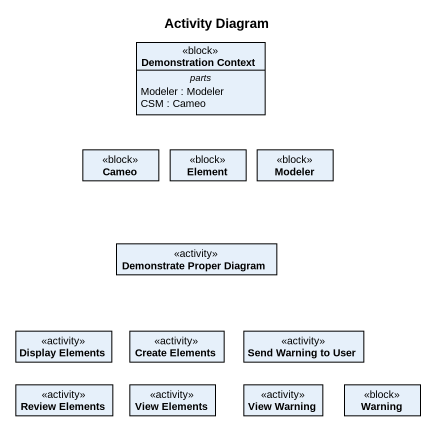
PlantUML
@startuml
title Activity Diagram
hide circle
hide empty members
class "Demonstration Context" as Demonstration_Context <<block>> {
  -- parts --
  Modeler : Modeler
  CSM : Cameo
}
class Cameo <<block>>
class Element <<block>>
class Modeler <<block>>
class "Demonstrate Proper Diagram" as Demonstrate_Proper_Diagram <<activity>>
class "Display Elements" as Display_Elements <<activity>>
class "Create Elements" as Create_Elements <<activity>>
class "Send Warning to User" as Send_Warning_to_User <<activity>>
class "Review Elements" as Review_Elements <<activity>>
class "View Elements" as View_Elements <<activity>>
class "View Warning" as View_Warning <<activity>>
class Warning <<block>>
@enduml
